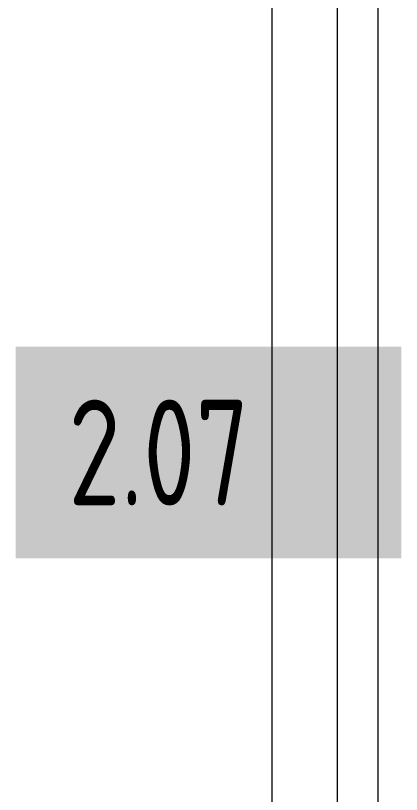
# Model space of a CAD drawing. Header units: millimetres. Extents: x 3914 to 443608, y -156176 to 78197.
# Drawn here: x 254099 to 255926, y -139337 to -135653 of the extents above; entities that cross this region are included whole.
import ezdxf

# ---------------------------------------------------------------- set-up
doc = ezdxf.new("R2010")
doc.units = ezdxf.units.MM
doc.linetypes.add('Осевая', pattern=[6350, 1270, -952.5, 3175, -952.5])
for name, color, linetype, lineweight in [('A-FLOR', 7, 'Continuous', 9), ('Оси', 7, 'Continuous', 9), ('Оси-2', 7, 'Осевая', 9)]:
    doc.layers.add(name, color=color, linetype=linetype, lineweight=lineweight)
doc.styles.add('СПДС', font='ГОСТ тип А.ttf', dxfattribs={"width": 0.9})

msp = doc.modelspace()

# ---------------------------------------------------------------- linework, layer by layer
at = {"layer": 'A-FLOR'}
for p, q in [((255314.4, -141831.7), (255314.4, -135104.6)), ((255314.4, -141832.6), (255314.4, -135105.5)), ((255814.4, -135104.7), (255814.4, -141831.7)), ((255814.4, -135105.6), (255814.4, -141832.6))]:
    msp.add_line(p, q, dxfattribs=at)
at = {"layer": 'Оси'}
msp.add_lwpolyline([(255624.4, -147883.9), (255624.4, -142883.9), (255624.4, -123587.5), (255624.4, -118587.5)], dxfattribs=at)
at = {"layer": 'Оси-2'}
msp.add_line((255624.4, -142882.9), (255624.4, -123586.6), dxfattribs=at)

# ---------------------------------------------------------------- texts
at = {"insert": (254348.9, -137469.6), "char_height": 500, "width": 1327.594, "attachment_point": 1, "style": 'СПДС', "bg_fill": 1, "box_fill_scale": 1.5, "bg_fill_color": 7, "bg_fill_true_color": 16777215, "bg_fill_transparency": 0}
msp.add_mtext('2.07', dxfattribs=at)

doc.saveas('drawing.dxf')
